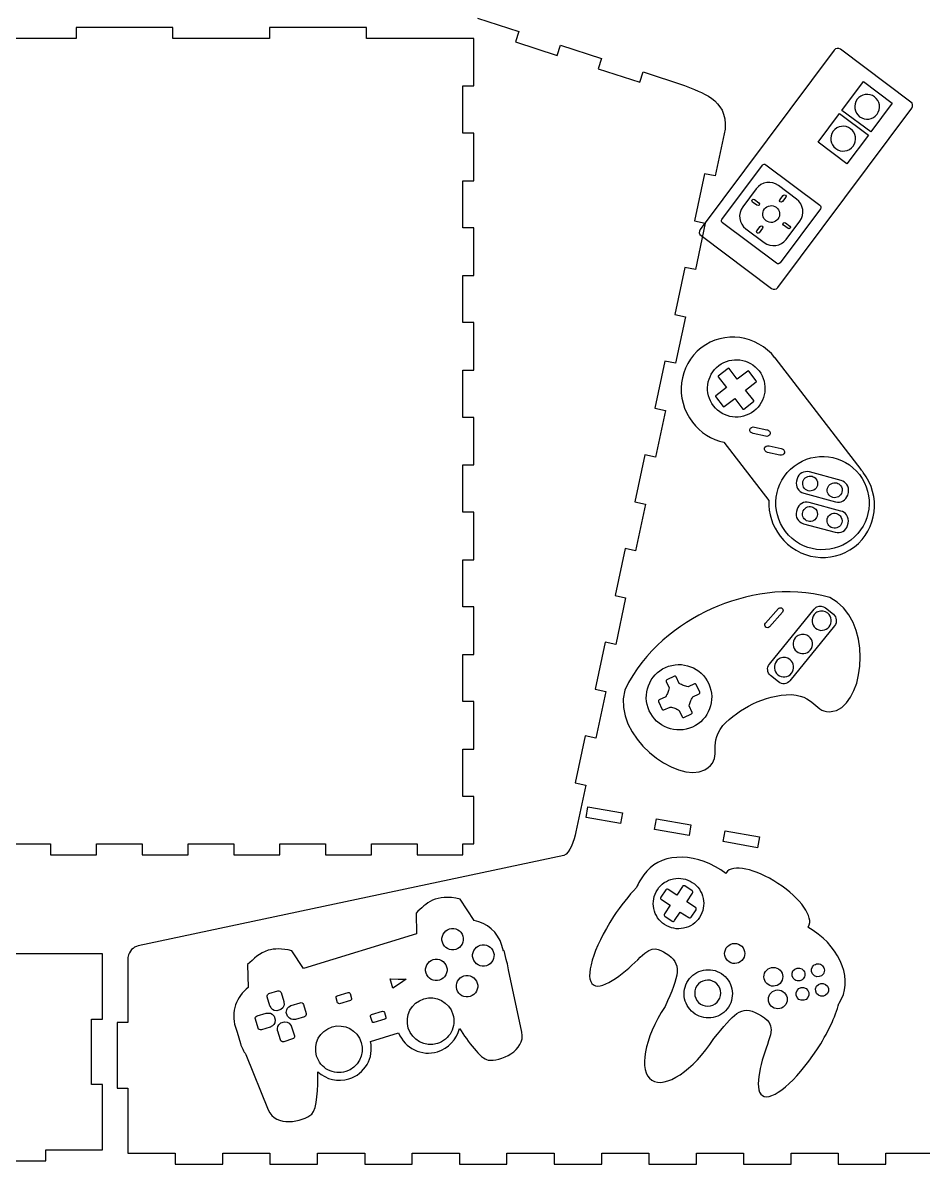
# Model space of a CAD drawing. Extents: x 46 to 1007, y 441 to 854.
# Drawn here: x 587.1 to 793.9, y 440.6 to 702.7 of the extents above; entities that cross this region are included whole.
import ezdxf

# ---------------------------------------------------------------- set-up
doc = ezdxf.new("R2010")
doc.units = 0
doc.layers.add('Calque_1', color=7, linetype='CONTINUOUS')

msp = doc.modelspace()

# ---------------------------------------------------------------- linework, layer by layer
at = {"layer": 'Calque_1', "color": 7}
for p, q in [((691.551266, 703.803925), (701.03619, 700.722087)), ((621.571359, 701.633665), (599.303546, 701.633665)), ((599.303546, 701.633665), (599.303546, 699.134164)), ((621.571359, 699.134164), (621.571359, 701.633665)), ((666.006994, 701.633665), (643.73918, 701.633665)), ((643.73918, 701.633665), (643.73918, 699.134164)), ((666.006994, 699.134164), (666.006994, 701.633665)), ((701.03619, 700.722087), (700.263804, 698.344901)), ((599.303546, 699.134164), (577.135724, 699.134164)), ((643.73918, 699.134164), (621.571359, 699.134164)), ((688.19982, 699.134164), (666.006994, 699.134164)), ((690.699321, 699.134164), (688.19982, 699.134164)), ((690.699321, 688.228984), (690.699321, 699.134164)), ((700.263804, 698.344901), (709.820018, 695.239892)), ((709.820018, 695.239892), (710.592404, 697.61705)), ((710.592404, 697.61705), (720.053565, 694.542972)), ((720.053565, 694.542972), (719.281151, 692.165786)), ((719.281151, 692.165786), (728.837393, 689.060778)), ((728.837393, 689.060778), (729.609779, 691.437935)), ((729.609779, 691.437935), (739.094703, 688.356125)), ((688.19982, 677.398763), (688.19982, 688.228984)), ((688.19982, 688.228984), (690.699321, 688.228984)), ((690.699321, 677.398763), (688.19982, 677.398763)), ((690.699321, 666.468578), (690.699321, 677.398763)), ((748.446616, 678.291883), (746.165217, 667.558831)), ((688.19982, 655.638385), (688.19982, 666.468578)), ((688.19982, 666.468578), (690.699321, 666.468578)), ((743.720354, 668.078487), (741.423375, 657.272113)), ((746.165217, 667.558831), (743.720354, 668.078487)), ((690.699321, 655.638385), (688.19982, 655.638385)), ((690.699321, 644.708172), (690.699321, 655.638385)), ((741.423375, 657.272113), (743.868266, 656.752429)), ((743.868266, 656.752429), (741.592088, 646.043846)), ((739.147197, 646.563501), (736.850218, 635.757128)), ((741.592088, 646.043846), (739.147197, 646.563501)), ((688.19982, 633.877979), (688.19982, 644.708172)), ((688.19982, 644.708172), (690.699321, 644.708172)), ((736.850218, 635.757128), (739.295109, 635.237472)), ((739.295109, 635.237472), (737.018931, 624.528888)), ((690.699321, 633.877979), (688.19982, 633.877979)), ((690.699321, 622.947795), (690.699321, 633.877979)), ((734.57404, 625.048544), (732.277061, 614.242142)), ((737.018931, 624.528888), (734.57404, 625.048544)), ((688.19982, 612.117602), (688.19982, 622.947795)), ((688.19982, 622.947795), (690.699321, 622.947795)), ((732.277061, 614.242142), (734.721952, 613.722487)), ((734.721952, 613.722487), (732.445774, 603.013875)), ((690.699321, 612.117602), (688.19982, 612.117602)), ((690.699321, 601.187417), (690.699321, 612.117602)), ((730.000882, 603.533559), (727.703932, 592.727185)), ((732.445774, 603.013875), (730.000882, 603.533559)), ((688.19982, 590.357224), (688.19982, 601.187417)), ((688.19982, 601.187417), (690.699321, 601.187417)), ((727.703932, 592.727185), (730.148823, 592.207501)), ((690.699321, 590.357224), (688.19982, 590.357224)), ((690.699321, 579.42704), (690.699321, 590.357224)), ((730.148823, 592.207501), (727.872616, 581.49889)), ((725.427725, 582.018574), (723.130775, 571.212192)), ((727.872616, 581.49889), (725.427725, 582.018574)), ((688.19982, 568.596821), (688.19982, 579.42704)), ((688.19982, 579.42704), (690.699321, 579.42704)), ((723.130775, 571.212192), (725.575666, 570.692527)), ((725.575666, 570.692527), (723.299488, 559.983921)), ((690.699321, 568.596821), (688.19982, 568.596821)), ((690.699321, 557.666628), (690.699321, 568.596821)), ((720.854596, 560.5036), (718.557618, 549.697209)), ((723.299488, 559.983921), (720.854596, 560.5036)), ((688.19982, 546.836424), (688.19982, 557.666628)), ((688.19982, 557.666628), (690.699321, 557.666628)), ((718.557618, 549.697209), (721.002509, 549.177542)), ((721.002509, 549.177542), (718.72633, 538.468936)), ((690.699321, 546.836424), (688.19982, 546.836424)), ((690.699321, 535.906231), (690.699321, 546.836424)), ((716.281439, 538.988617), (713.984461, 528.182224)), ((718.72633, 538.468936), (716.281439, 538.988617)), ((688.19982, 525.076024), (688.19982, 535.906231)), ((688.19982, 535.906231), (690.699321, 535.906231)), ((713.984461, 528.182224), (716.429352, 527.662559)), ((716.429352, 527.662559), (714.14798, 516.929516)), ((690.699321, 525.076024), (688.19982, 525.076024)), ((690.699321, 514.170833), (690.699321, 525.076024)), ((716.481648, 520.241938), (716.915677, 522.703472)), ((716.915677, 522.703472), (724.817194, 521.31022)), ((724.383164, 518.848686), (716.481648, 520.241938)), ((724.817194, 521.31022), (724.383164, 518.848686)), ((732.210824, 517.46847), (732.644881, 519.929989)), ((732.644881, 519.929989), (740.571008, 518.532405)), ((740.136978, 516.070872), (732.210824, 517.46847)), ((740.571008, 518.532405), (740.136978, 516.070872)), ((747.964637, 514.690641), (748.398695, 517.152175)), ((748.398695, 517.152175), (756.300184, 515.758923)), ((582.982522, 514.170833), (593.456776, 514.170833)), ((593.456776, 514.170833), (593.456776, 511.671321)), ((604.030965, 511.671321), (604.030965, 514.170833)), ((604.030965, 514.170833), (614.50522, 514.170833)), ((614.50522, 514.170833), (614.50522, 511.671321)), ((625.079437, 511.671321), (625.079437, 514.170833)), ((625.079437, 514.170833), (635.553664, 514.170833)), ((635.553664, 514.170833), (635.553664, 511.671321)), ((646.127909, 511.671321), (646.127909, 514.170833)), ((646.127909, 514.170833), (656.602136, 514.170833)), ((656.602136, 514.170833), (656.602136, 511.671321)), ((667.176353, 511.671321), (667.176353, 514.170833)), ((667.176353, 514.170833), (677.650608, 514.170833)), ((677.650608, 514.170833), (677.650608, 511.671321)), ((688.19982, 511.671321), (688.19982, 514.170833)), ((688.19982, 514.170833), (690.699321, 514.170833)), ((755.866154, 513.297386), (747.964637, 514.690641)), ((756.300184, 515.758923), (755.866154, 513.297386)), ((593.456776, 511.671321), (604.030965, 511.671321)), ((711.407236, 511.526526), (613.611874, 490.739474)), ((614.50522, 511.671321), (625.079437, 511.671321)), ((635.553664, 511.671321), (646.127909, 511.671321)), ((656.602136, 511.671321), (667.176353, 511.671321)), ((677.650608, 511.671321), (688.19982, 511.671321)), ((602.881672, 488.916355), (402.921244, 488.916355)), ((605.381173, 488.916355), (602.881672, 488.916355)), ((605.381173, 473.89433), (605.381173, 488.916355)), ((611.245807, 488.119899), (611.245807, 473.147872)), ((611.245807, 488.119899), (611.245807, 488.119899)), ((602.881672, 458.947302), (602.881672, 473.89433)), ((602.881672, 473.89433), (605.381173, 473.89433)), ((611.245807, 473.147872), (608.746306, 473.147872)), ((608.746306, 473.147872), (608.746306, 458.100844)), ((605.381173, 458.947302), (602.881672, 458.947302)), ((605.381173, 443.925276), (605.381173, 458.947302)), ((608.746306, 458.100844), (611.245807, 458.100844)), ((611.245807, 458.100844), (611.245807, 443.128819)), ((592.382441, 441.425761), (592.382441, 443.925276)), ((592.382441, 443.925276), (602.881672, 443.925276)), ((602.881672, 443.925276), (605.381173, 443.925276)), ((611.245807, 443.128819), (622.101005, 443.128819)), ((622.101005, 443.128819), (622.101005, 440.629318)), ((633.03119, 440.629318), (633.03119, 443.128819)), ((633.03119, 443.128819), (643.861411, 443.128819)), ((643.861411, 443.128819), (643.861411, 440.629318)), ((654.791595, 440.629318), (654.791595, 443.128819)), ((654.791595, 443.128819), (665.621788, 443.128819)), ((665.621788, 443.128819), (665.621788, 440.629318)), ((676.552001, 440.629318), (676.552001, 443.128819)), ((676.552001, 443.128819), (687.382194, 443.128819)), ((687.382194, 443.128819), (687.382194, 440.629318)), ((698.312379, 440.629318), (698.312379, 443.128819)), ((698.312379, 443.128819), (709.142572, 443.128819)), ((709.142572, 443.128819), (709.142572, 440.629318)), ((720.072784, 440.629318), (720.072784, 443.128819)), ((720.072784, 443.128819), (730.902978, 443.128819)), ((730.902978, 443.128819), (730.902978, 440.629318)), ((741.833162, 440.629318), (741.833162, 443.128819)), ((741.833162, 443.128819), (752.663383, 443.128819)), ((752.663383, 443.128819), (752.663383, 440.629318)), ((763.593568, 440.629318), (763.593568, 443.128819)), ((763.593568, 443.128819), (774.423789, 443.128819)), ((774.423789, 443.128819), (774.423789, 440.629318)), ((785.353945, 440.629318), (785.353945, 443.128819)), ((785.353945, 443.128819), (796.209172, 443.128819)), ((581.808195, 441.425761), (592.382441, 441.425761)), ((622.101005, 440.629318), (633.03119, 440.629318)), ((643.861411, 440.629318), (654.791595, 440.629318)), ((665.621788, 440.629318), (676.552001, 440.629318)), ((687.382194, 440.629318), (698.312379, 440.629318)), ((709.142572, 440.629318), (720.072784, 440.629318)), ((730.902978, 440.629318), (741.833162, 440.629318)), ((752.663383, 440.629318), (763.593568, 440.629318)), ((774.423789, 440.629318), (785.353945, 440.629318))]:
    msp.add_line(p, q, dxfattribs=at)
at = {"layer": 'Calque_1', "color": 1}
for p, q in [((773.479191, 696.446392), (742.682594, 655.268053)), ((791.103489, 684.535006), (774.901958, 696.65185)), ((775.24531, 682.613326), (780.201132, 689.239791)), ((780.201132, 689.239791), (786.827569, 684.283997)), ((778.753106, 685.156374), (778.753106, 685.156374)), ((786.827569, 684.283997), (781.871746, 677.657532)), ((760.511899, 641.933843), (791.308467, 683.112154)), ((769.766106, 675.287035), (774.7219, 681.913472)), ((774.7219, 681.913472), (781.348337, 676.957649)), ((781.871746, 677.657532), (775.24531, 682.613326)), ((775.24531, 682.613326), (775.24531, 682.613326)), ((773.273875, 677.830026), (773.273875, 677.830026)), ((781.348337, 676.957649), (776.392543, 670.331241)), ((776.392543, 670.331241), (769.766106, 675.287035)), ((769.766106, 675.287035), (769.766106, 675.287035)), ((747.697542, 657.585549), (756.993039, 670.014588)), ((757.791135, 670.129734), (770.21992, 660.834435)), ((755.590225, 664.62039), (752.475621, 660.455806)), ((764.825722, 662.237192), (760.661138, 665.351825)), ((761.016907, 662.086062), (761.774194, 663.098647)), ((754.656267, 662.071951), (754.656267, 662.071951)), ((755.741384, 660.811603), (754.728827, 661.56889)), ((755.1593, 662.14451), (756.171885, 661.387224)), ((761.016907, 662.086062), (761.016907, 662.086062)), ((762.349814, 662.668146), (761.592528, 661.65556)), ((752.475621, 660.455806), (752.475621, 660.455806)), ((757.467765, 659.969254), (757.467765, 659.969254)), ((770.335292, 660.036141), (761.039824, 647.607074)), ((742.682594, 655.268053), (742.682594, 655.268053)), ((747.697542, 657.585549), (747.697542, 657.585549)), ((760.241445, 647.492154), (747.812661, 656.787425)), ((753.207056, 655.384921), (757.37164, 652.270289)), ((755.682935, 654.953996), (756.44025, 655.966553)), ((757.015871, 655.536051), (756.258584, 654.523494)), ((761.788079, 656.738177), (761.788079, 656.738177)), ((762.873478, 655.477631), (761.860893, 656.234918)), ((762.291394, 656.810539), (763.30398, 656.053252)), ((762.442553, 653.001724), (765.557157, 657.166308)), ((742.887798, 653.845484), (759.089329, 641.72864)), ((755.682935, 654.953996), (755.682935, 654.953996)), ((779.661777, 600.120533), (759.929477, 625.772698)), ((759.929477, 625.772698), (759.929477, 625.772698)), ((746.837385, 621.405958), (748.710974, 618.970268)), ((749.124458, 623.355747), (746.864761, 621.61754)), ((751.209516, 620.892088), (749.335927, 623.327807)), ((753.645206, 622.765677), (751.209516, 620.892088)), ((753.856083, 622.738301), (753.856054, 622.738584)), ((755.594261, 620.478604), (753.856083, 622.738301)), ((756.214444, 622.789017), (756.214444, 622.789017)), ((748.710974, 618.970268), (746.275312, 617.096679)), ((753.130913, 618.393885), (755.566603, 620.267446)), ((746.247372, 616.885944), (747.985578, 614.626247)), ((748.196737, 614.598589), (750.632428, 616.47215)), ((750.632428, 616.47215), (752.505988, 614.036487)), ((755.00453, 615.958195), (753.130913, 618.393885)), ((752.717147, 614.008829), (754.976872, 615.747008)), ((757.667183, 607.779112), (754.871659, 608.39557)), ((755.204061, 609.901395), (757.999556, 609.284966)), ((758.603004, 608.921096), (758.602976, 608.921096)), ((748.167442, 606.404888), (758.485148, 592.99174)), ((758.526917, 605.581617), (761.322413, 604.965188)), ((760.99035, 603.458968), (758.194854, 604.075369)), ((761.92586, 604.601375), (761.92586, 604.601375)), ((764.993644, 598.025343), (764.842853, 597.470353)), ((775.080605, 597.611182), (767.818463, 599.58098)), ((769.27583, 598.039624), (769.27583, 598.039624)), ((779.286224, 598.964099), (779.286224, 598.964099)), ((774.921347, 596.505718), (774.921347, 596.505718)), ((776.372534, 596.731665), (776.372477, 596.731665)), ((766.495179, 594.701076), (773.757293, 592.731278)), ((775.034462, 590.609813), (767.772348, 592.579555)), ((776.581717, 594.286604), (776.732508, 594.841594)), ((764.94719, 591.024341), (764.796399, 590.469351)), ((769.229066, 591.039045), (769.229376, 591.038622)), ((776.326052, 589.730663), (776.326052, 589.730663)), ((766.449008, 587.69965), (773.710811, 585.730276)), ((774.874921, 589.504716), (774.874921, 589.504716)), ((776.535545, 587.285207), (776.686336, 587.840225)), ((745.28203, 568.186814), (745.28203, 568.186814)), ((757.705001, 564.84212), (760.663283, 568.191468)), ((758.606814, 555.438351), (768.859157, 568.089496)), ((761.578586, 567.383173), (758.620163, 564.033754)), ((760.856859, 568.33828), (760.856859, 568.33828)), ((769.508946, 568.601351), (769.508946, 568.601351)), ((769.755297, 567.483297), (769.755297, 567.483297)), ((771.471886, 568.363088), (773.289623, 566.890091)), ((773.563209, 564.277359), (763.310894, 551.626215)), ((765.428718, 562.144256), (765.428718, 562.144256)), ((761.102025, 556.805145), (761.102025, 556.805145)), ((734.738914, 554.689827), (734.738914, 554.689827)), ((734.872207, 551.484102), (735.548948, 549.984475)), ((735.012895, 551.855916), (735.012754, 551.855958)), ((736.821403, 552.672026), (735.012895, 551.855916)), ((737.869802, 551.031739), (737.19309, 552.531352)), ((741.42679, 550.930639), (739.927174, 550.253935)), ((742.614607, 548.98144), (741.798477, 550.789965)), ((760.698222, 551.352482), (758.880428, 552.825637)), ((734.771087, 547.927238), (733.271443, 547.25052)), ((740.974388, 547.933162), (742.474004, 548.609866)), ((733.130953, 546.878788), (733.947026, 545.070266)), ((734.318657, 544.929759), (735.818273, 545.60648)), ((740.87307, 544.376214), (740.196442, 545.8757)), ((737.875588, 544.82845), (738.552244, 543.328977)), ((738.924072, 543.188372), (740.73258, 544.004482)), ((729.756704, 507.047807), (728.8484, 505.661523)), ((748.618716, 507.414235), (747.424295, 508.196832)), ((734.776986, 503.609448), (733.67646, 501.929794)), ((737.307277, 502.434935), (735.336717, 503.726059)), ((738.598585, 504.405741), (737.307277, 502.434935)), ((740.837962, 503.421804), (739.158542, 504.522172)), ((739.158542, 504.522172), (739.158542, 504.522172)), ((740.892515, 505.336532), (740.892515, 505.336532)), ((760.569867, 505.115423), (760.569895, 505.11538)), ((690.765192, 496.590119), (687.565723, 501.479235)), ((733.793046, 501.370054), (735.763606, 500.07893)), ((739.663522, 500.891106), (740.95483, 502.861898)), ((741.634082, 499.599965), (739.663522, 500.891106)), ((677.42308, 498.290688), (677.549149, 493.540174)), ((735.763606, 500.07893), (734.472298, 498.10811)), ((736.828544, 496.564278), (738.119851, 498.535084)), ((738.119851, 498.535084), (740.090412, 497.24396)), ((740.650171, 497.36056), (741.750697, 499.040214)), ((734.589167, 497.548215), (736.268558, 496.44785)), ((677.549149, 493.540174), (651.538138, 485.576399)), ((685.106467, 494.649804), (685.106467, 494.649804)), ((768.643793, 494.293631), (767.449626, 495.076075)), ((692.157253, 490.904467), (692.157253, 490.904467)), ((697.550068, 489.542708), (697.14649, 490.860858)), ((751.893792, 490.943253), (751.893792, 490.943253)), ((643.45899, 489.73406), (643.45899, 489.73406)), ((651.538138, 485.576399), (648.881862, 489.635443)), ((681.361124, 487.599038), (681.361124, 487.599038)), ((697.694622, 489.713706), (697.550068, 489.542708)), ((698.144513, 487.601126), (697.694622, 489.713706)), ((698.302388, 487.085563), (698.144513, 487.601126)), ((638.739219, 486.446883), (638.878778, 481.191422)), ((701.690974, 470.948313), (698.649804, 485.228323)), ((760.698165, 485.472959), (760.698165, 485.472959)), ((766.073285, 485.453356), (766.073285, 485.453356)), ((770.566065, 486.389253), (770.566065, 486.389253)), ((671.454927, 483.158999), (673.292447, 483.141558)), ((671.454927, 483.15898), (671.454927, 483.158999)), ((671.764355, 482.098908), (671.454927, 483.15898)), ((673.292447, 483.141558), (675.127061, 483.118557)), ((675.127061, 483.118557), (673.607436, 482.078514)), ((688.411826, 483.853926), (688.411826, 483.853926)), ((746.075103, 482.411633), (746.075103, 482.411633)), ((747.597297, 484.38585), (747.597297, 484.38585)), ((643.63171, 479.798097), (643.633404, 479.798125)), ((643.633404, 479.798125), (645.676297, 480.423606)), ((646.434036, 480.020945), (647.05944, 477.978235)), ((659.294959, 479.289431), (661.808966, 480.059152)), ((662.255837, 479.821778), (662.605877, 478.678507)), ((672.082476, 481.041319), (671.764355, 482.098908)), ((673.607436, 482.078514), (672.082476, 481.041319)), ((761.714758, 480.281038), (761.714758, 480.281038)), ((767.009332, 480.960833), (767.009332, 480.960833)), ((771.501717, 481.896616), (771.501717, 481.896616)), ((643.854694, 476.997529), (643.229261, 479.040237)), ((647.075527, 477.911467), (647.075527, 477.911537)), ((648.687044, 477.053384), (648.687129, 477.053384)), ((648.754608, 477.078756), (648.754918, 477.077641)), ((648.754918, 477.077641), (650.797445, 477.703006)), ((651.555297, 477.300585), (652.180786, 475.257691)), ((659.407622, 477.699312), (659.057582, 478.842583)), ((659.294959, 479.289431), (659.294959, 479.289431)), ((662.3685, 478.231659), (659.854464, 477.461937)), ((679.191682, 478.59329), (679.191682, 478.59329)), ((774.580874, 477.539201), (774.644769, 477.636746)), ((640.913007, 474.676195), (640.913176, 474.676898)), ((640.913176, 474.676898), (642.955901, 475.302305)), ((643.026033, 475.318928), (643.025948, 475.318928)), ((643.880094, 476.930027), (643.880094, 476.930109)), ((644.804485, 474.594049), (644.804569, 474.594049)), ((644.804569, 474.594049), (645.065258, 473.742593)), ((646.328852, 476.122463), (645.477387, 475.861774)), ((647.879634, 474.605194), (647.618946, 475.45665)), ((651.778139, 474.499959), (649.735415, 473.874551)), ((667.311735, 473.372992), (666.961695, 474.516263)), ((667.199241, 474.96317), (669.713108, 475.732835)), ((667.199241, 474.96317), (667.199241, 474.96317)), ((670.160119, 475.495517), (670.51016, 474.352246)), ((635.922443, 472.115957), (636.290546, 470.913673)), ((641.135822, 471.875583), (640.510361, 473.918462)), ((643.936397, 472.098569), (641.893701, 471.473162)), ((644.000857, 472.122558), (644.000772, 472.122558)), ((646.339548, 473.047482), (647.191012, 473.308185)), ((646.341298, 473.047454), (646.339548, 473.047482)), ((648.812153, 472.243781), (648.812153, 472.243696)), ((648.836142, 472.17931), (649.461575, 470.1366)), ((649.668641, 473.85838), (649.668726, 473.85838)), ((658.136521, 472.146846), (658.136521, 472.146846)), ((670.272613, 473.905342), (667.758775, 473.135677)), ((636.290546, 470.913673), (637.078341, 468.340662)), ((645.616466, 471.268771), (645.616466, 471.268689)), ((646.258522, 469.155937), (645.633117, 471.198647)), ((649.059154, 469.37874), (647.01626, 468.753276)), ((666.971375, 468.813378), (673.41671, 470.78675)), ((638.356412, 465.806761), (643.485152, 453.127493))]:
    msp.add_line(p, q, dxfattribs=at)
for points in [[(774.901958, 696.65185), (774.450995, 696.989105), (773.816475, 696.897355), (773.479191, 696.446392)], [(778.753106, 685.156374), (777.810147, 683.895323), (778.067971, 682.108625), (779.328981, 681.165611)], [(780.629389, 686.270803), (779.88092, 686.162847), (779.205997, 685.761973), (778.753106, 685.156374)], [(782.744124, 685.732023), (782.138555, 686.184953), (781.377857, 686.378759), (780.629389, 686.270803)], [(783.858568, 683.855746), (783.750606, 684.604215), (783.349726, 685.279136), (782.744124, 685.732023)], [(791.308467, 683.112154), (791.645751, 683.563145), (791.554452, 684.197722), (791.103489, 684.535006)], [(779.328981, 681.165611), (780.589916, 680.222509), (782.376635, 680.480117), (783.3198, 681.741006)], [(783.3198, 681.741006), (783.772728, 682.346578), (783.966529, 683.107278), (783.858568, 683.855746)], [(775.150151, 678.944471), (774.401682, 678.836509), (773.726761, 678.435629), (773.273875, 677.830026)], [(777.264892, 678.405703), (776.65932, 678.858631), (775.89862, 679.052432), (775.150151, 678.944471)], [(773.273875, 677.830026), (772.330915, 676.568975), (772.588739, 674.782278), (773.849749, 673.839263)], [(778.379321, 676.529421), (778.271365, 677.277889), (777.87049, 677.952812), (777.264892, 678.405703)], [(777.840541, 674.414686), (778.293471, 675.020255), (778.487277, 675.780952), (778.379321, 676.529421)], [(773.849749, 673.839263), (775.110687, 672.896186), (776.897386, 673.153806), (777.840541, 674.414686)], [(756.993039, 670.014588), (757.182241, 670.2676), (757.538151, 670.318908), (757.791135, 670.129734)], [(760.661138, 665.351825), (759.053882, 666.553866), (756.792294, 666.227673), (755.590225, 664.62039)], [(761.774194, 663.098647), (761.893489, 663.258159), (762.117771, 663.290502), (762.277283, 663.171235)], [(762.277283, 663.171235), (762.436767, 663.05194), (762.46911, 662.827658), (762.349814, 662.668146)], [(754.728827, 661.56889), (754.569343, 661.688157), (754.536972, 661.912439), (754.656267, 662.071951)], [(754.656267, 662.071951), (754.775563, 662.231435), (754.999816, 662.263778), (755.1593, 662.14451)], [(756.244727, 660.883965), (756.125432, 660.724453), (755.900896, 660.692308), (755.741384, 660.811603)], [(756.171885, 661.387224), (756.331397, 661.267928), (756.363966, 661.043449), (756.244727, 660.883965)], [(757.467765, 659.969254), (758.107427, 660.824503), (759.319278, 660.999299), (760.174558, 660.359681)], [(761.089297, 661.582719), (760.929785, 661.702014), (760.89764, 661.926578), (761.016907, 662.086062)], [(761.592528, 661.65556), (761.47326, 661.496077), (761.248753, 661.463452), (761.089297, 661.582719)], [(765.557157, 657.166308), (766.759226, 658.773592), (766.432977, 661.03518), (764.825722, 662.237192)], [(770.21992, 660.834435), (770.472904, 660.645233), (770.524522, 660.289125), (770.335292, 660.036141)], [(752.475621, 660.455806), (751.27358, 658.848578), (751.599801, 656.586962), (753.207056, 655.384921)], [(757.102186, 658.534884), (757.028997, 659.04257), (757.160501, 659.558535), (757.467765, 659.969254)], [(757.858022, 657.262179), (757.447261, 657.569387), (757.175375, 658.027198), (757.102186, 658.534884)], [(760.174558, 660.359681), (761.029816, 659.720027), (761.204626, 658.508175), (760.565013, 657.652887)], [(742.682594, 655.268053), (742.345339, 654.81709), (742.436835, 654.182739), (742.887798, 653.845484)], [(747.812661, 656.787425), (747.559677, 656.976626), (747.50834, 657.332565), (747.697542, 657.585549)], [(756.44025, 655.966553), (756.559546, 656.126037), (756.783997, 656.158662), (756.943509, 656.039395)], [(756.943509, 656.039395), (757.102993, 655.920099), (757.135138, 655.695563), (757.015871, 655.536051)], [(759.292443, 656.896849), (758.784774, 656.823575), (758.268791, 656.95499), (757.858022, 657.262179)], [(760.565013, 657.652887), (760.257874, 657.24208), (759.800112, 656.970122), (759.292443, 656.896849)], [(761.860893, 656.234918), (761.701409, 656.354214), (761.668784, 656.578693), (761.788079, 656.738177)], [(761.788079, 656.738177), (761.907346, 656.897689), (762.131911, 656.929834), (762.291394, 656.810539)], [(763.376539, 655.550191), (763.257244, 655.390707), (763.032962, 655.358364), (762.873478, 655.477631)], [(763.30398, 656.053252), (763.463463, 655.933985), (763.495778, 655.709674), (763.376539, 655.550191)], [(755.755523, 654.450907), (755.596011, 654.570202), (755.563696, 654.794512), (755.682935, 654.953996)], [(756.258584, 654.523494), (756.139289, 654.364011), (755.915007, 654.33164), (755.755523, 654.450907)], [(757.37164, 652.270289), (758.978896, 651.068248), (761.240512, 651.394468), (762.442553, 653.001724)], [(761.039824, 647.607074), (760.850622, 647.35409), (760.494429, 647.302952), (760.241445, 647.492154)], [(759.089329, 641.72864), (759.540292, 641.391384), (760.174615, 641.48288), (760.511899, 641.933843)], [(759.874048, 625.816951), (755.689314, 631.078307), (748.161685, 632.090073), (742.957394, 628.090618)], [(742.957394, 628.090618), (737.691523, 624.039967), (736.786238, 616.384068), (740.93499, 610.990519)], [(745.767396, 614.752908), (743.548255, 617.63784), (744.088315, 621.775303), (746.973219, 623.994444)], [(746.973219, 623.994444), (749.858151, 626.213586), (753.995275, 625.67392), (756.214444, 622.789017)], [(759.929477, 625.772698), (759.914237, 625.792454), (759.895074, 625.807045), (759.874048, 625.816951)], [(746.864761, 621.61754), (746.798664, 621.566684), (746.786698, 621.472055), (746.837385, 621.405958)], [(749.335927, 623.327807), (749.285099, 623.393904), (749.190526, 623.406575), (749.124458, 623.355747)], [(753.856054, 622.738584), (753.805198, 622.80468), (753.711274, 622.816533), (753.645206, 622.765677)], [(756.214444, 622.789017), (758.433671, 619.904113), (757.894288, 615.766594), (755.009327, 613.547396)], [(755.566603, 620.267446), (755.6327, 620.318302), (755.644976, 620.412536), (755.594261, 620.478604)], [(746.275312, 617.096679), (746.209215, 617.045851), (746.1966, 616.95204), (746.247372, 616.885944)], [(754.976872, 615.747008), (755.04294, 615.797864), (755.055245, 615.892098), (755.00453, 615.958195)], [(755.009327, 613.547396), (752.124339, 611.328254), (747.98651, 611.867892), (745.767396, 614.752908)], [(747.985578, 614.626247), (748.036406, 614.560179), (748.13064, 614.547874), (748.196737, 614.598589)], [(752.505988, 614.036487), (752.556816, 613.970391), (752.651078, 613.958086), (752.717147, 614.008829)], [(740.93499, 610.990519), (742.741156, 608.651264), (745.308023, 607.023632), (748.167442, 606.404888)], [(754.871659, 608.39557), (754.361345, 608.508064), (754.024428, 608.934135), (754.116376, 609.351316)], [(754.116376, 609.351316), (754.208352, 609.768497), (754.693746, 610.013889), (755.204061, 609.901395)], [(758.754444, 608.328881), (758.662468, 607.911729), (758.177498, 607.666619), (757.667183, 607.779112)], [(757.999556, 609.284966), (758.254714, 609.228719), (758.466493, 609.093901), (758.603004, 608.921096)], [(758.602976, 608.921096), (758.739487, 608.748292), (758.800418, 608.537472), (758.754444, 608.328881)], [(757.439628, 605.031848), (757.531604, 605.449029), (758.016574, 605.694111), (758.526917, 605.581617)], [(758.194854, 604.075369), (757.684512, 604.187891), (757.34768, 604.614724), (757.439628, 605.031848)], [(762.077301, 604.009132), (761.985324, 603.591951), (761.500692, 603.346446), (760.99035, 603.458968)], [(761.322413, 604.965188), (761.57757, 604.908941), (761.789349, 604.77418), (761.92586, 604.601375)], [(761.92586, 604.601375), (762.062343, 604.428514), (762.123303, 604.217694), (762.077301, 604.009132)], [(764.268361, 600.923032), (768.956354, 604.529182), (775.680101, 603.652149), (779.286224, 598.964099)], [(762.309428, 585.90514), (758.703278, 590.593162), (759.580311, 597.316881), (764.268361, 600.923032)], [(767.818463, 599.58098), (766.578322, 599.917304), (765.318538, 599.223292), (764.993644, 598.025343)], [(766.302506, 597.374144), (766.422257, 597.815005), (766.712265, 598.190224), (767.108711, 598.417227)], [(767.108711, 598.417227), (767.505156, 598.64423), (767.975551, 598.704415), (768.416379, 598.584538)], [(768.416379, 598.584538), (768.751212, 598.493621), (769.050777, 598.303689), (769.27583, 598.039624)], [(769.27583, 598.039624), (769.644522, 597.60687), (769.775886, 597.020042), (769.626886, 596.471399)], [(776.372477, 596.731665), (776.069342, 597.144556), (775.623149, 597.464031), (775.080605, 597.611182)], [(779.286224, 598.964099), (782.892403, 594.276077), (782.015341, 587.552359), (777.32732, 583.946208)], [(778.116018, 582.383938), (783.381861, 586.434589), (784.28754, 594.090827), (780.138761, 599.484376)], [(779.692426, 600.024182), (779.692426, 600.057795), (779.683678, 600.091774), (779.661777, 600.120533)], [(780.138761, 599.484376), (779.99511, 599.66861), (779.846125, 599.848216), (779.692426, 600.024182)], [(764.842853, 597.470353), (764.517902, 596.272433), (765.255038, 595.037428), (766.495179, 594.701076)], [(766.470389, 596.066636), (766.243236, 596.462958), (766.182846, 596.933291), (766.302506, 597.374144)], [(767.513719, 595.260892), (767.072845, 595.380474), (766.697542, 595.670313), (766.470389, 596.066636)], [(769.626886, 596.471399), (769.377554, 595.553646), (768.431515, 595.011716), (767.513719, 595.260892)], [(773.158954, 593.727409), (772.241214, 593.976742), (771.699289, 594.922761), (771.948446, 595.840548)], [(771.948446, 595.840548), (772.068191, 596.281409), (772.358193, 596.656629), (772.754633, 596.883637)], [(772.754633, 596.883637), (773.151072, 597.110645), (773.621463, 597.170838), (774.062291, 597.050971)], [(774.062291, 597.050971), (774.397023, 596.959889), (774.696446, 596.769841), (774.921347, 596.505718)], [(774.921347, 596.505718), (775.290029, 596.07297), (775.421393, 595.486155), (775.272403, 594.937522)], [(776.732508, 594.841594), (776.91536, 595.5154), (776.762198, 596.200861), (776.372534, 596.731665)], [(758.485148, 592.99174), (758.349512, 590.065209), (759.266847, 587.163033), (761.069316, 584.815678)], [(767.772348, 592.579555), (766.532207, 592.915907), (765.272113, 592.22229), (764.94719, 591.024341)], [(775.272403, 594.937522), (775.0229, 594.019787), (774.076721, 593.478026), (773.158954, 593.727409)], [(773.757293, 592.731278), (774.997434, 592.394925), (776.256794, 593.088684), (776.581717, 594.286604)], [(764.796399, 590.469351), (764.471448, 589.271402), (765.208867, 588.036003), (766.449008, 587.69965)], [(767.46656, 588.259974), (766.548806, 588.509307), (766.006877, 589.455345), (766.256052, 590.373142)], [(766.256052, 590.373142), (766.375716, 590.814012), (766.665638, 591.189276), (767.062023, 591.416357)], [(767.062023, 591.416357), (767.458407, 591.643438), (767.928772, 591.703728), (768.369614, 591.58396)], [(768.369614, 591.58396), (768.704448, 591.493042), (769.004013, 591.30311), (769.229066, 591.039045)], [(769.229376, 591.038622), (769.597792, 590.605757), (769.728888, 590.018982), (769.579727, 589.470482)], [(771.902303, 588.839151), (772.151635, 589.756905), (773.097674, 590.298834), (774.01547, 590.049658)], [(774.01547, 590.049658), (774.350307, 589.958734), (774.649872, 589.768791), (774.874921, 589.504716)], [(776.326052, 589.730663), (776.022917, 590.143526), (775.577006, 590.462634), (775.034462, 590.609813)], [(776.686336, 587.840225), (776.869188, 588.514003), (776.715772, 589.199887), (776.326052, 589.730663)], [(769.579727, 589.470482), (769.330395, 588.552728), (768.384356, 588.010799), (767.46656, 588.259974)], [(773.112839, 586.725984), (772.195074, 586.975303), (771.65313, 587.921346), (771.902303, 588.839151)], [(775.225978, 587.93652), (774.976657, 587.018769), (774.030634, 586.476828), (773.112839, 586.725984)], [(773.710811, 585.730276), (774.950952, 585.393951), (776.210623, 586.087287), (776.535545, 587.285207)], [(774.874921, 589.504716), (775.243604, 589.071968), (775.374968, 588.485153), (775.225978, 587.93652)], [(761.069316, 584.815678), (765.218124, 579.422214), (772.850146, 578.333336), (778.116018, 582.383938)], [(777.32732, 583.946208), (772.63927, 580.340057), (765.915551, 581.217062), (762.309428, 585.90514)], [(772.471037, 570.753493), (762.48689, 573.563371), (753.193876, 571.487096), (745.28203, 568.186814)], [(769.508946, 568.601351), (770.133588, 568.896846), (770.897253, 568.828794), (771.471886, 568.363088)], [(774.050945, 544.836321), (780.76854, 547.611262), (782.337244, 565.904644), (772.471037, 570.753493)], [(745.28203, 568.186814), (737.572566, 564.437879), (729.866996, 558.84347), (725.368007, 549.497994)], [(760.663283, 568.191468), (760.719219, 568.254881), (760.7854, 568.303908), (760.856859, 568.33828)], [(760.856859, 568.33828), (761.07132, 568.441466), (761.335056, 568.412863), (761.525189, 568.244924)], [(761.525189, 568.244924), (761.77871, 568.021006), (761.802586, 567.636724), (761.578586, 567.383173)], [(768.87355, 566.827073), (768.101156, 565.873917), (768.247676, 564.475086), (769.200815, 563.70267)], [(768.859157, 568.089496), (769.04136, 568.314373), (769.264513, 568.485724), (769.508946, 568.601351)], [(769.755297, 567.483297), (769.411052, 567.341871), (769.107855, 567.116223), (768.87355, 566.827073)], [(771.997976, 567.154319), (771.366815, 567.665821), (770.506772, 567.791981), (769.755297, 567.483297)], [(772.325213, 564.029915), (773.097614, 564.983064), (772.951106, 566.381895), (771.997976, 567.154319)], [(773.289623, 566.890091), (774.08913, 566.242157), (774.211135, 565.076898), (773.563209, 564.277359)], [(757.758398, 563.980354), (757.504877, 564.204286), (757.481001, 564.588555), (757.705001, 564.84212)], [(758.620163, 564.033754), (758.39622, 563.780231), (758.011974, 563.756366), (757.758398, 563.980354)], [(769.200815, 563.70267), (770.153965, 562.930275), (771.552792, 563.076786), (772.325213, 564.029915)], [(764.546858, 561.487945), (763.774478, 560.534802), (763.920985, 559.135995), (764.874095, 558.363573)], [(765.428718, 562.144256), (765.084422, 562.002822), (764.781184, 561.777142), (764.546858, 561.487945)], [(767.671368, 561.815278), (767.040213, 562.32677), (766.180184, 562.452929), (765.428718, 562.144256)], [(767.998633, 558.690889), (768.771018, 559.644043), (768.624498, 561.042864), (767.671368, 561.815278)], [(764.874095, 558.363573), (765.331831, 557.992619), (765.918186, 557.818703), (766.504157, 557.880087)], [(766.504157, 557.880087), (767.090127, 557.941472), (767.62771, 558.233127), (767.998633, 558.690889)], [(734.738914, 554.689827), (738.518761, 556.395433), (742.9656, 554.713953), (744.671245, 550.934124)], [(760.220194, 556.149074), (759.849236, 555.69134), (759.675316, 555.104987), (759.736696, 554.519016)], [(761.102025, 556.805145), (760.757766, 556.663775), (760.45454, 556.43818), (760.220194, 556.149074)], [(763.344591, 556.476319), (762.713425, 556.987727), (761.853441, 557.113826), (761.102025, 556.805145)], [(764.155382, 554.981837), (764.094002, 555.567808), (763.80235, 556.105393), (763.344591, 556.476319)], [(730.803998, 550.50142), (731.508319, 552.364121), (732.923752, 553.870737), (734.738914, 554.689827)], [(758.880428, 552.825637), (758.080921, 553.473554), (757.958916, 554.638813), (758.606814, 555.438351)], [(759.736696, 554.519016), (759.798076, 553.933044), (760.089728, 553.395459), (760.547487, 553.024533)], [(760.547487, 553.024533), (761.500637, 552.252138), (762.899464, 552.398649), (763.671884, 553.351778)], [(763.671884, 553.351778), (764.042842, 553.809512), (764.216762, 554.395865), (764.155382, 554.981837)], [(730.98327, 544.757363), (730.164163, 546.572518), (730.099677, 548.638719), (730.803998, 550.50142)], [(735.012754, 551.855958), (734.870853, 551.79191), (734.808143, 551.626031), (734.872207, 551.484102)], [(737.19309, 552.531352), (737.129054, 552.673254), (736.963305, 552.736045), (736.821403, 552.672026)], [(738.896866, 550.534862), (738.599206, 550.645975), (738.237199, 550.827932), (737.869802, 551.031739)], [(739.927174, 550.253935), (739.542251, 550.336417), (739.176661, 550.43042), (738.896866, 550.534862)], [(744.671245, 550.934124), (746.376931, 547.154319), (744.695555, 542.707448), (740.91577, 541.001717)], [(741.798477, 550.789965), (741.734441, 550.931866), (741.56872, 550.994672), (741.42679, 550.930639)], [(763.310894, 551.626215), (762.66294, 550.826691), (761.497757, 550.704536), (760.698222, 551.352482)], [(725.368007, 549.497994), (722.475935, 538.891899), (737.230654, 527.964512), (743.755998, 531.165541)], [(735.267996, 548.954163), (735.156857, 548.656495), (734.97488, 548.294652), (734.771087, 547.927238)], [(735.548948, 549.984475), (735.466454, 549.599571), (735.372446, 549.233936), (735.267996, 548.954163)], [(740.477508, 546.906068), (740.588647, 547.20375), (740.770595, 547.565748), (740.974388, 547.933162)], [(742.474004, 548.609866), (742.615934, 548.673899), (742.678559, 548.839567), (742.614607, 548.98144)], [(747.89507, 541.359498), (751.64696, 545.215582), (757.277745, 548.345765), (763.668865, 548.477512)], [(763.668865, 548.477512), (769.869654, 548.034034), (768.926354, 543.309329), (774.050945, 544.836321)], [(733.271443, 547.25052), (733.129542, 547.186487), (733.066973, 547.020664), (733.130953, 546.878788)], [(735.818273, 545.60648), (736.203196, 545.523983), (736.568899, 545.429809), (736.848638, 545.325398)], [(736.848638, 545.325398), (737.146354, 545.21427), (737.508135, 545.03227), (737.875588, 544.82845)], [(740.196442, 545.8757), (740.278908, 546.260645), (740.373085, 546.626281), (740.477508, 546.906068)], [(735.171692, 540.822429), (733.308982, 541.526751), (731.802359, 542.942191), (730.98327, 544.757363)], [(733.947026, 545.070266), (734.011091, 544.928351), (734.176755, 544.865714), (734.318657, 544.929759)], [(738.552244, 543.328977), (738.616252, 543.187076), (738.78217, 543.124341), (738.924072, 543.188372)], [(740.73258, 544.004482), (740.874481, 544.068515), (740.93705, 544.234338), (740.87307, 544.376214)], [(740.91577, 541.001717), (739.100611, 540.182599), (737.034401, 540.118107), (735.171692, 540.822429)], [(743.755998, 531.165541), (748.291592, 533.997774), (744.124891, 536.416573), (747.89507, 541.359498)], [(747.424295, 508.196832), (740.86816, 512.492474), (732.988374, 511.980055), (729.756704, 507.047807)], [(760.569895, 505.11538), (755.348897, 508.536221), (750.055142, 509.62594), (748.700475, 507.558423)], [(732.862051, 503.663748), (733.705117, 504.950496), (735.024821, 505.849628), (736.530831, 506.163337)], [(736.530831, 506.163337), (738.036842, 506.477046), (739.605791, 506.179635), (740.892515, 505.336532)], [(748.700475, 507.558423), (748.67008, 507.512006), (748.644624, 507.462992), (748.618716, 507.414235)], [(728.063427, 504.133967), (726.2714, 502.294174), (724.443391, 499.981893), (722.797358, 497.472771)], [(728.8484, 505.661523), (728.529602, 505.17494), (728.269195, 504.663734), (728.063427, 504.133967)], [(732.03527, 499.302068), (731.721555, 500.808074), (732.018958, 502.377021), (732.862051, 503.663748)], [(735.336717, 503.726059), (735.14935, 503.848823), (734.899752, 503.796821), (734.776986, 503.609448)], [(739.158542, 504.522172), (738.971203, 504.644933), (738.721323, 504.5931), (738.598585, 504.405741)], [(740.95483, 502.861898), (741.077568, 503.049257), (741.025357, 503.299043), (740.837962, 503.421804)], [(740.892515, 505.336532), (742.179255, 504.493467), (743.07838, 503.17377), (743.39209, 501.667768)], [(767.548997, 495.208711), (768.903635, 497.276232), (765.790837, 501.694565), (760.569867, 505.115423)], [(687.565723, 501.479235), (681.897234, 502.865014), (679.717293, 500.516738), (677.42308, 498.290688)], [(733.67646, 501.929794), (733.553693, 501.742432), (733.605679, 501.492818), (733.793046, 501.370054)], [(743.39209, 501.667768), (743.705799, 500.161765), (743.408395, 498.592824), (742.565303, 497.306102)], [(734.534867, 495.633303), (733.248119, 496.476364), (732.348985, 497.796062), (732.03527, 499.302068)], [(734.472298, 498.10811), (734.349532, 497.920762), (734.401799, 497.670965), (734.589167, 497.548215)], [(741.750697, 499.040214), (741.873463, 499.227587), (741.82145, 499.477204), (741.634082, 499.599965)], [(697.14649, 490.860858), (696.210754, 493.917206), (693.691216, 496.034962), (690.765192, 496.590119)], [(722.797358, 497.472771), (718.061274, 490.244448), (715.988239, 483.227461), (718.167135, 481.800003)], [(738.896538, 494.806519), (737.390534, 494.492807), (735.821591, 494.790211), (734.534867, 495.633303)], [(736.268558, 496.44785), (736.455926, 496.325072), (736.705777, 496.376919), (736.828544, 496.564278)], [(742.565303, 497.306102), (741.722239, 496.019359), (740.402542, 495.12023), (738.896538, 494.806519)], [(740.090412, 497.24396), (740.277779, 497.121196), (740.527404, 497.173184), (740.650171, 497.36056)], [(683.471836, 491.572851), (683.280568, 492.197646), (683.345335, 492.872832), (683.651889, 493.449873)], [(683.651889, 493.449873), (683.958442, 494.026915), (684.48167, 494.458543), (685.106467, 494.649804)], [(685.106467, 494.649804), (686.407461, 495.048079), (687.785001, 494.316337), (688.183367, 493.015371)], [(688.183367, 493.015371), (688.374684, 492.390592), (688.309972, 491.715402), (688.003467, 491.138336)], [(767.449626, 495.076075), (767.483973, 495.119278), (767.518573, 495.162294), (767.548997, 495.208711)], [(774.644769, 477.636746), (777.876439, 482.568991), (775.199957, 489.997992), (768.643793, 494.293631)], [(648.881862, 489.635443), (646.579042, 490.198412), (644.851898, 490.145083), (643.45899, 489.73406)], [(684.671861, 490.118227), (684.094774, 490.424772), (683.663109, 490.94802), (683.471836, 491.572851)], [(686.54899, 489.938288), (685.924177, 489.746956), (685.248948, 489.811683), (684.671861, 490.118227)], [(688.003467, 491.138336), (687.696961, 490.561271), (687.17377, 490.1296), (686.54899, 489.938288)], [(690.702612, 489.704459), (691.009164, 490.281543), (691.532419, 490.713202), (692.157253, 490.904467)], [(692.157253, 490.904467), (693.458278, 491.302651), (694.83577, 490.570807), (695.23404, 489.269808)], [(728.9454, 488.156844), (731.93941, 491.238553), (733.213051, 489.9174), (734.849376, 489.00462)], [(749.36127, 487.078044), (748.294023, 487.777357), (747.995717, 489.209418), (748.694972, 490.276703)], [(748.694972, 490.276703), (749.030757, 490.789301), (749.556426, 491.147506), (750.156328, 491.272509)], [(750.156328, 491.272509), (750.756229, 491.397513), (751.381218, 491.279075), (751.893792, 490.943253)], [(751.893792, 490.943253), (752.406355, 490.607405), (752.764501, 490.081687), (752.889431, 489.481764)], [(643.45899, 489.73406), (641.423237, 489.133333), (640.101421, 487.7686), (638.739219, 486.446883)], [(679.906501, 486.399022), (680.213047, 486.976105), (680.736295, 487.407767), (681.361124, 487.599038)], [(681.361124, 487.599038), (681.985936, 487.79037), (682.661166, 487.725643), (683.238252, 487.419099)], [(690.52265, 487.82733), (690.331325, 488.452146), (690.39606, 489.127375), (690.702612, 489.704459)], [(691.722704, 486.372845), (691.145635, 486.679352), (690.713962, 487.202546), (690.52265, 487.82733)], [(695.23404, 489.269808), (695.632299, 487.968868), (694.900635, 486.591377), (693.599747, 486.19295)], [(718.167135, 481.800003), (720.345834, 480.372492), (725.951445, 485.075122), (728.9454, 488.156844)], [(734.849376, 489.00462), (738.591896, 486.917045), (737.941797, 483.818962), (734.620324, 476.849055)], [(752.559949, 487.744326), (751.860629, 486.677072), (750.428555, 486.378772), (749.36127, 487.078044)], [(752.889431, 489.481764), (753.014362, 488.88184), (752.895842, 488.25686), (752.559949, 487.744326)], [(679.72655, 484.521901), (679.535223, 485.146713), (679.599954, 485.821939), (679.906501, 486.399022)], [(683.238252, 487.419099), (683.815339, 487.112555), (684.247005, 486.589307), (684.438278, 485.964477)], [(684.438278, 485.964477), (684.629551, 485.33968), (684.564786, 484.66449), (684.258233, 484.087444)], [(693.599747, 486.19295), (692.974967, 486.001628), (692.299773, 486.066339), (691.722704, 486.372845)], [(698.649804, 485.228323), (698.605636, 485.845408), (698.491533, 486.467699), (698.302388, 487.085563)], [(739.920288, 482.786678), (740.726256, 484.016779), (741.987872, 484.876327), (743.427592, 485.176231)], [(743.427592, 485.176231), (744.867311, 485.476134), (746.3672, 485.191826), (747.597297, 484.38585)], [(757.703392, 484.849132), (758.358168, 485.848297), (759.698898, 486.127578), (760.698165, 485.472959)], [(760.698165, 485.472959), (761.697511, 484.818248), (761.976905, 483.477378), (761.322215, 482.47802)], [(764.443198, 482.965474), (763.756218, 483.415632), (763.564202, 484.337444), (764.014305, 485.02446)], [(764.014305, 485.02446), (764.464461, 485.711437), (765.38627, 485.903454), (766.073285, 485.453356)], [(766.073285, 485.453356), (766.403271, 485.23722), (766.633873, 484.898842), (766.714355, 484.512672)], [(768.935809, 483.901105), (768.248813, 484.351255), (768.056782, 485.273078), (768.506887, 485.960103)], [(768.506887, 485.960103), (768.723023, 486.290099), (769.061408, 486.520709), (769.447587, 486.601192)], [(769.447587, 486.601192), (769.833767, 486.681675), (770.236101, 486.605437), (770.566065, 486.389253)], [(770.566065, 486.389253), (770.896009, 486.173049), (771.126544, 485.834622), (771.206947, 485.448432)], [(771.206947, 485.448432), (771.28735, 485.062242), (771.211033, 484.65993), (770.994789, 484.330013)], [(680.926599, 483.067407), (680.34953, 483.373917), (679.917858, 483.897115), (679.72655, 484.521901)], [(682.803647, 482.887507), (682.178864, 482.696186), (681.503669, 482.760898), (680.926599, 483.067407)], [(684.258233, 484.087444), (683.951679, 483.510399), (683.428448, 483.078768), (682.803647, 482.887507)], [(686.777279, 480.776773), (686.585947, 481.401583), (686.650671, 482.076811), (686.957212, 482.653897)], [(686.957212, 482.653897), (687.263754, 483.230983), (687.786998, 483.66265), (688.411826, 483.853926)], [(688.411826, 483.853926), (689.036621, 484.045195), (689.711808, 483.980428), (690.288851, 483.673874)], [(690.288851, 483.673874), (690.865893, 483.36732), (691.297522, 482.844091), (691.488782, 482.219292)], [(739.129879, 478.616952), (738.829979, 480.056682), (739.114298, 481.556579), (739.920288, 482.786678)], [(746.075103, 482.411633), (744.691316, 483.318233), (742.834597, 482.931463), (741.927904, 481.547736)], [(747.366162, 480.516922), (747.204098, 481.294712), (746.739689, 481.976262), (746.075103, 482.411633)], [(747.597297, 484.38585), (748.827416, 483.579888), (749.68698, 482.318268), (749.986891, 480.878538)], [(758.327047, 481.854094), (757.327778, 482.508937), (757.048559, 483.849857), (757.703392, 484.849132)], [(761.322215, 482.47802), (761.00779, 481.998073), (760.515573, 481.6627), (759.95386, 481.545689)], [(765.561618, 482.753326), (765.175429, 482.67292), (764.773117, 482.749233), (764.443198, 482.965474)], [(766.502432, 483.394215), (766.286231, 483.064269), (765.947806, 482.833732), (765.561618, 482.753326)], [(766.714355, 484.512672), (766.794837, 484.126501), (766.718605, 483.724176), (766.502432, 483.394215)], [(770.994789, 484.330013), (770.544636, 483.643032), (769.622827, 483.451009), (768.935809, 483.901105)], [(769.442708, 481.467709), (769.892862, 482.154707), (770.814693, 482.346732), (771.501717, 481.896616)], [(638.878778, 481.191422), (636.151636, 479.155553), (634.866086, 475.566222), (635.922443, 472.115957)], [(643.229261, 479.040237), (643.130879, 479.361615), (643.310316, 479.699708), (643.63171, 479.798097)], [(645.676297, 480.423606), (645.997664, 480.521997), (646.335625, 480.342323), (646.434036, 480.020945)], [(661.808966, 480.059152), (661.998507, 480.117177), (662.197812, 480.011324), (662.255837, 479.821778)], [(687.977323, 479.322302), (687.40026, 479.628807), (686.968591, 480.151996), (686.777279, 480.776773)], [(691.488782, 482.219292), (691.887055, 480.918299), (691.155313, 479.540761), (689.854348, 479.142396)], [(741.927904, 481.547736), (741.492437, 480.883217), (741.338792, 480.072924), (741.50077, 479.29512)], [(746.939268, 478.264253), (747.374666, 478.92882), (747.528225, 479.739133), (747.366162, 480.516922)], [(749.986891, 480.878538), (750.286803, 479.438808), (750.002493, 477.938907), (749.196509, 476.708802)], [(758.411313, 478.030537), (758.294306, 478.592252), (758.405248, 479.177441), (758.719731, 479.657352)], [(759.95386, 481.545689), (759.392148, 481.428679), (758.80696, 481.539616), (758.327047, 481.854094)], [(758.719731, 479.657352), (759.374564, 480.656625), (760.715477, 480.935858), (761.714758, 480.281038)], [(761.714758, 480.281038), (762.713954, 479.626269), (762.993249, 478.28551), (762.33861, 477.286229)], [(765.379244, 478.472939), (764.692255, 478.923088), (764.500226, 479.844902), (764.950323, 480.531925)], [(764.950323, 480.531925), (765.400477, 481.218923), (766.322308, 481.410948), (767.009332, 480.960833)], [(767.009332, 480.960833), (767.696301, 480.510665), (767.888305, 479.588855), (767.438196, 478.901846)], [(769.871601, 479.408723), (769.184622, 479.858881), (768.992605, 480.780694), (769.442708, 481.467709)], [(771.93061, 479.837619), (771.480452, 479.150625), (770.558622, 478.958606), (769.871601, 479.408723)], [(771.501717, 481.896616), (772.188703, 481.446458), (772.38072, 480.524637), (771.93061, 479.837619)], [(647.0823, 477.735557), (647.107136, 477.231842), (647.148566, 476.730098), (646.328852, 476.122463)], [(647.05944, 477.978235), (647.066214, 477.956052), (647.071576, 477.933708), (647.075527, 477.911467)], [(647.075527, 477.911537), (647.075612, 477.910126), (647.075527, 477.908997), (647.075527, 477.907868)], [(647.075527, 477.907868), (647.086251, 477.849857), (647.088227, 477.791962), (647.0823, 477.735557)], [(648.556601, 476.974147), (648.595152, 477.004529), (648.637824, 477.030437), (648.684222, 477.051126)], [(648.684222, 477.051126), (648.684222, 477.051126), (648.687044, 477.05282), (648.687044, 477.053384)], [(648.687129, 477.053384), (648.70886, 477.06298), (648.731325, 477.071616), (648.754608, 477.078756)], [(650.797445, 477.703006), (651.11884, 477.801397), (651.456914, 477.621949), (651.555297, 477.300585)], [(659.057582, 478.842583), (658.999557, 479.032115), (659.105418, 479.231406), (659.294959, 479.289431)], [(659.854464, 477.461937), (659.664924, 477.403912), (659.465647, 477.50978), (659.407622, 477.699312)], [(662.605877, 478.678507), (662.663902, 478.488975), (662.55804, 478.289684), (662.3685, 478.231659)], [(675.634525, 471.896749), (674.767675, 474.728223), (676.360244, 477.726321), (679.191682, 478.59329)], [(679.191682, 478.59329), (682.023197, 479.460253), (685.021408, 477.867681), (685.888392, 475.036172)], [(689.854348, 479.142396), (689.229571, 478.951082), (688.554385, 479.015796), (687.977323, 479.322302)], [(741.519444, 475.109626), (740.289333, 475.915598), (739.42978, 477.177223), (739.129879, 478.616952)], [(741.50077, 479.29512), (741.662749, 478.517316), (742.127082, 477.835717), (742.791617, 477.400275)], [(742.791617, 477.400275), (743.456183, 476.964773), (744.266544, 476.811135), (745.044397, 476.973166)], [(745.044397, 476.973166), (745.82225, 477.135197), (746.503865, 477.599622), (746.939268, 478.264253)], [(745.868827, 469.47894), (750.429566, 474.980659), (751.955006, 477.42428), (756.068874, 475.101434)], [(759.34364, 476.662173), (758.863693, 476.976601), (758.528321, 477.468822), (758.411313, 478.030537)], [(762.33861, 477.286229), (762.024207, 476.806316), (761.532037, 476.470955), (760.970371, 476.353922)], [(767.438196, 478.901846), (766.988045, 478.214883), (766.066257, 478.022862), (765.379244, 478.472939)], [(769.497939, 466.874136), (771.950337, 470.621943), (773.801715, 474.504079), (774.580874, 477.539201)], [(640.510361, 473.918462), (640.411978, 474.23984), (640.591641, 474.577804), (640.913007, 474.676195)], [(642.955901, 475.302305), (642.979043, 475.309502), (643.002637, 475.314723), (643.026033, 475.318928)], [(643.025948, 475.318928), (643.025948, 475.318985), (643.028771, 475.318928), (643.029053, 475.319041)], [(643.029053, 475.319041), (643.079091, 475.327931), (643.12896, 475.33033), (643.177925, 475.326661)], [(643.177925, 475.326661), (643.707769, 475.356351), (644.237133, 475.399906), (644.804485, 474.594049)], [(643.880094, 476.930109), (643.870498, 476.951869), (643.86175, 476.974229), (643.854694, 476.997529)], [(643.882916, 476.927064), (643.882916, 476.928475), (643.880094, 476.92904), (643.880094, 476.930027)], [(643.959906, 476.799407), (643.929539, 476.837998), (643.903603, 476.880633), (643.882916, 476.927064)], [(645.477387, 475.861774), (644.492036, 475.880711), (644.231912, 476.343773), (643.959906, 476.799407)], [(647.618946, 475.45665), (647.637855, 476.442009), (648.100953, 476.702119), (648.556601, 476.974147)], [(649.492732, 473.851748), (648.989022, 473.826997), (648.487259, 473.785474), (647.879634, 474.605194)], [(652.180786, 475.257691), (652.279168, 474.936314), (652.099506, 474.59835), (651.778139, 474.499959)], [(666.961695, 474.516263), (666.90367, 474.705809), (667.009729, 474.905145), (667.199241, 474.96317)], [(669.713108, 475.732835), (669.90262, 475.79086), (670.102094, 475.685063), (670.160119, 475.495517)], [(685.888392, 475.036172), (686.304737, 473.676397), (686.163848, 472.206921), (685.496722, 470.951025)], [(734.620324, 476.849055), (729.81154, 469.509759), (728.448519, 461.957602), (731.564422, 459.916049)], [(745.689181, 474.31922), (744.249448, 474.019315), (742.749546, 474.303634), (741.519444, 475.109626)], [(749.196509, 476.708802), (748.390541, 475.478684), (747.128915, 474.619124), (745.689181, 474.31922)], [(756.068874, 475.101434), (758.04934, 473.983182), (759.984849, 473.01641), (758.428506, 468.916099)], [(760.970371, 476.353922), (760.408705, 476.236889), (759.823552, 476.34777), (759.34364, 476.662173)], [(641.893701, 471.473162), (641.572306, 471.374771), (641.234232, 471.554205), (641.135822, 471.875583)], [(644.000772, 472.122558), (643.979888, 472.113668), (643.95858, 472.105371), (643.936397, 472.098569)], [(644.003961, 472.124252), (644.003961, 472.124252), (644.001139, 472.12284), (644.000857, 472.122558)], [(644.150491, 472.215181), (644.107114, 472.17865), (644.05795, 472.147975), (644.003961, 472.124252)], [(645.065258, 473.742593), (645.020723, 472.723184), (644.581727, 472.476685), (644.150491, 472.215181)], [(645.608846, 471.420959), (645.579156, 471.950798), (645.53544, 472.480114), (646.341298, 473.047454)], [(647.191012, 473.308185), (648.210427, 473.263628), (648.45692, 472.824637), (648.718427, 472.393401)], [(648.718427, 472.393401), (648.754975, 472.350043), (648.785624, 472.300877), (648.809331, 472.246886)], [(648.809331, 472.246886), (648.812153, 472.245474), (648.812153, 472.24491), (648.812153, 472.243781)], [(648.812153, 472.243696), (648.821184, 472.222868), (648.829369, 472.201496), (648.836142, 472.17931)], [(649.665057, 473.85838), (649.607032, 473.847797), (649.549148, 473.84568), (649.492732, 473.851748)], [(649.668726, 473.85838), (649.665904, 473.858324), (649.665904, 473.85838), (649.665057, 473.85838)], [(649.735415, 473.874551), (649.713119, 473.867778), (649.69088, 473.862557), (649.668641, 473.85838)], [(654.579167, 465.450263), (653.712305, 468.281809), (655.304982, 471.279963), (658.136521, 472.146846)], [(658.136521, 472.146846), (660.967996, 473.013696), (663.966094, 471.421125), (664.833062, 468.589686)], [(667.758775, 473.135677), (667.569235, 473.077652), (667.36976, 473.18346), (667.311735, 473.372992)], [(670.51016, 474.352246), (670.568184, 474.162714), (670.462154, 473.963367), (670.272613, 473.905342)], [(682.331094, 468.339392), (679.499552, 467.47254), (676.501407, 469.065217), (675.634525, 471.896749)], [(682.381894, 466.452336), (684.881835, 467.220642), (686.782676, 469.263266), (687.369466, 471.811927)], [(687.369466, 471.811927), (689.341381, 468.820301), (692.270537, 464.806845), (693.9615, 464.539272)], [(645.616466, 471.272076), (645.607717, 471.322131), (645.60546, 471.371991), (645.608846, 471.420959)], [(645.616466, 471.268689), (645.616382, 471.2701), (645.616382, 471.270947), (645.616466, 471.272076)], [(645.633117, 471.198647), (645.62578, 471.221959), (645.6207, 471.245403), (645.616466, 471.268771)], [(647.01626, 468.753276), (646.694894, 468.654885), (646.356904, 468.834559), (646.258522, 469.155937)], [(649.461575, 470.1366), (649.559957, 469.815236), (649.38052, 469.477145), (649.059154, 469.37874)], [(673.41671, 470.78675), (674.813203, 467.22109), (678.719985, 465.332271), (682.381894, 466.452336)], [(685.496722, 470.951025), (684.829596, 469.695129), (683.690882, 468.755694), (682.331094, 468.339392)], [(693.9615, 464.539272), (696.67453, 464.109956), (702.717388, 466.703632), (701.690974, 470.948313)], [(731.564422, 459.916049), (734.680268, 457.874496), (741.060042, 462.139644), (745.868827, 469.47894)], [(637.078341, 468.340662), (637.365954, 467.401223), (637.803708, 466.550811), (638.356412, 465.806761)], [(664.833062, 468.589686), (665.700033, 465.758163), (664.107454, 462.759941), (661.275933, 461.892962)], [(661.97384, 460.204015), (665.632811, 461.327814), (667.810141, 465.078748), (666.971375, 468.813378)], [(758.428506, 468.916099), (756.872163, 464.815799), (754.799044, 457.798911), (756.977545, 456.371076)], [(756.977545, 456.371076), (759.156272, 454.943392), (764.761911, 459.645785), (769.497939, 466.874136)], [(657.190794, 462.284639), (655.934901, 462.951765), (654.995468, 464.090478), (654.579167, 465.450263)], [(653.477879, 452.144431), (654.725527, 453.30945), (654.908181, 458.249259), (654.868586, 461.829677)], [(654.868586, 461.829677), (656.780316, 460.064569), (659.48478, 459.445795), (661.97384, 460.204015)], [(661.275933, 461.892962), (659.916159, 461.476622), (658.446687, 461.617513), (657.190794, 462.284639)], [(643.485152, 453.127493), (645.0111, 449.035742), (651.470207, 450.269787), (653.477879, 452.144431)]]:
    msp.add_open_spline(points, degree=3, dxfattribs=at)
at = {"layer": 'Calque_1', "color": 7}
for points in [[(739.094703, 688.356125), (742.853819, 686.64964), (748.92614, 685.404081), (748.446616, 678.291883)], [(714.14798, 516.929516), (713.703593, 514.935517), (712.813069, 512.057999), (711.407236, 511.526526)], [(613.611874, 490.739474), (612.396935, 490.43462), (611.506976, 489.696446), (611.245807, 488.119899)]]:
    msp.add_open_spline(points, degree=3, dxfattribs=at)

doc.saveas('drawing.dxf')
